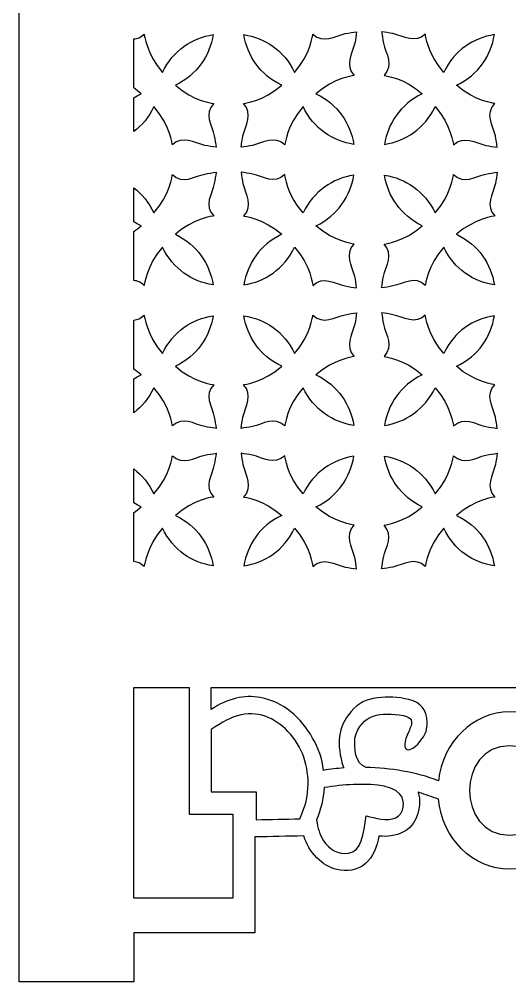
# Model space of a CAD drawing. Header units: centimetres. Extents: x -9.3 to 7.2, y -14.2 to 13.3.
# Drawn here: x -9.29 to -5.54, y -14.17 to -6.81 of the extents above; entities that cross this region are included whole.
import ezdxf

# ---------------------------------------------------------------- set-up
doc = ezdxf.new("R2010")
doc.units = ezdxf.units.CM
doc.header["$MEASUREMENT"] = 0
doc.layers.add('layer 1', color=7, linetype='Continuous')

msp = doc.modelspace()

# ---------------------------------------------------------------- linework, layer by layer
at = {"layer": 'layer 1', "color": 177}
msp.add_open_spline([(-1.79197, 13.32705), (-4.2919, 13.32705), (-6.79183, 13.32705), (-9.29176, 13.32705), (-9.29176, 13.32705), (-9.29176, 4.97173), (-9.29176, -3.38359), (-9.29176, -11.73891), (-9.29176, -11.73891), (-9.29174, -11.73891), (-9.29172, -11.73891), (-9.2917, -11.73891), (-9.2917, -11.73891), (-9.2917, -12.55), (-9.2917, -13.36109), (-9.2917, -14.17218), (-9.2917, -14.17218), (-9.00004, -14.17218), (-8.70838, -14.17218), (-8.41673, -14.17218), (-8.41673, -14.17218), (-8.41673, -14.04718), (-8.41673, -13.92218), (-8.41673, -13.79719), (-8.41673, -13.79719), (-8.10821, -13.79719), (-7.7997, -13.79719), (-7.49119, -13.79719), (-7.49119, -13.79719), (-7.49119, -13.55293), (-7.49119, -13.30868), (-7.49119, -13.06443), (-7.49119, -13.06443), (-7.36638, -13.06193), (-7.24157, -13.05944), (-7.11675, -13.05695), (-7.11675, -13.05695), (-7.09459, -13.12015), (-7.06555, -13.17496), (-7.01733, -13.22334), (-7.01733, -13.22334), (-6.9701, -13.27071), (-6.9213, -13.29998), (-6.86398, -13.31331), (-6.86398, -13.31331), (-6.78812, -13.33095), (-6.70802, -13.32327), (-6.64712, -13.27014), (-6.64712, -13.27014), (-6.58819, -13.21872), (-6.55419, -13.13637), (-6.54197, -13.0578), (-6.54197, -13.0578), (-6.5071, -13.06133), (-6.47744, -13.06051), (-6.44947, -13.05651), (-6.44947, -13.05651), (-6.30989, -13.03653), (-6.24396, -12.94821), (-6.23218, -12.81503), (-6.23218, -12.81503), (-6.22929, -12.7824), (-6.23159, -12.75017), (-6.24195, -12.72181), (-6.24195, -12.72181), (-6.23976, -12.72236), (-6.23757, -12.7229), (-6.23537, -12.72345), (-6.23537, -12.72345), (-6.18612, -12.74048), (-6.13686, -12.75751), (-6.08761, -12.77454), (-6.08761, -12.77454), (-6.05805, -13.07636), (-5.82498, -13.31135), (-5.54184, -13.31135), (-5.54184, -13.31135), (-5.25869, -13.31135), (-5.02562, -13.07636), (-4.99607, -12.77454), (-4.99607, -12.77454), (-4.94681, -12.75751), (-4.89756, -12.74048), (-4.8483, -12.72345), (-4.8483, -12.72345), (-4.84611, -12.7229), (-4.84391, -12.72236), (-4.84172, -12.72181), (-4.84172, -12.72181), (-4.85209, -12.75017), (-4.85439, -12.7824), (-4.8515, -12.81503), (-4.8515, -12.81503), (-4.83971, -12.94821), (-4.77378, -13.03653), (-4.6342, -13.05651), (-4.6342, -13.05651), (-4.60623, -13.06051), (-4.57657, -13.06133), (-4.5417, -13.0578), (-4.5417, -13.0578), (-4.52949, -13.13637), (-4.49549, -13.21872), (-4.43655, -13.27014), (-4.43655, -13.27014), (-4.37565, -13.32327), (-4.29554, -13.33095), (-4.21969, -13.31331), (-4.21969, -13.31331), (-4.16237, -13.29998), (-4.11357, -13.27071), (-4.06635, -13.22334), (-4.06635, -13.22334), (-4.01812, -13.17496), (-3.98908, -13.12015), (-3.96692, -13.05695), (-3.96692, -13.05695), (-3.84211, -13.05944), (-3.71729, -13.06193), (-3.59248, -13.06443), (-3.59248, -13.06443), (-3.59248, -13.30868), (-3.59248, -13.55293), (-3.59248, -13.79719), (-3.59248, -13.79719), (-3.28397, -13.79719), (-2.97546, -13.79719), (-2.66695, -13.79719), (-2.66695, -13.79719), (-2.66695, -13.92218), (-2.66695, -14.04718), (-2.66695, -14.17218), (-2.66695, -14.17218), (-2.37529, -14.17218), (-2.08363, -14.17218), (-1.79197, -14.17218), (-1.79197, -14.17218), (-1.79197, -13.36109), (-1.79197, -12.55), (-1.79197, -11.73891), (-1.79197, -11.73891), (-1.79197, -3.38359), (-1.79197, 4.97173), (-1.79197, 13.32705)], degree=3, knots=[0, 0, 0, 0, 0.027027, 0.027027, 0.027027, 0.027027, 0.0540541, 0.0540541, 0.0540541, 0.0540541, 0.0810811, 0.0810811, 0.0810811, 0.0810811, 0.1081081, 0.1081081, 0.1081081, 0.1081081, 0.1351351, 0.1351351, 0.1351351, 0.1351351, 0.1621622, 0.1621622, 0.1621622, 0.1621622, 0.1891892, 0.1891892, 0.1891892, 0.1891892, 0.2162162, 0.2162162, 0.2162162, 0.2162162, 0.2432432, 0.2432432, 0.2432432, 0.2432432, 0.2702703, 0.2702703, 0.2702703, 0.2702703, 0.2972973, 0.2972973, 0.2972973, 0.2972973, 0.3243243, 0.3243243, 0.3243243, 0.3243243, 0.3513514, 0.3513514, 0.3513514, 0.3513514, 0.3783784, 0.3783784, 0.3783784, 0.3783784, 0.4054054, 0.4054054, 0.4054054, 0.4054054, 0.4324324, 0.4324324, 0.4324324, 0.4324324, 0.4594595, 0.4594595, 0.4594595, 0.4594595, 0.4864865, 0.4864865, 0.4864865, 0.4864865, 0.5135135, 0.5135135, 0.5135135, 0.5135135, 0.5405405, 0.5405405, 0.5405405, 0.5405405, 0.5675676, 0.5675676, 0.5675676, 0.5675676, 0.5945946, 0.5945946, 0.5945946, 0.5945946, 0.6216216, 0.6216216, 0.6216216, 0.6216216, 0.6486486, 0.6486486, 0.6486486, 0.6486486, 0.6756757, 0.6756757, 0.6756757, 0.6756757, 0.7027027, 0.7027027, 0.7027027, 0.7027027, 0.7297297, 0.7297297, 0.7297297, 0.7297297, 0.7567568, 0.7567568, 0.7567568, 0.7567568, 0.7837838, 0.7837838, 0.7837838, 0.7837838, 0.8108108, 0.8108108, 0.8108108, 0.8108108, 0.8378378, 0.8378378, 0.8378378, 0.8378378, 0.8648649, 0.8648649, 0.8648649, 0.8648649, 0.8918919, 0.8918919, 0.8918919, 0.8918919, 0.9189189, 0.9189189, 0.9189189, 0.9189189, 0.9459459, 0.9459459, 0.9459459, 0.9459459, 1, 1, 1, 1], dxfattribs=at)
at = {"layer": 'layer 1', "color": 7}
for points, knots in [([(-6.73443, -7.76707), (-6.76024, -7.60725), (-6.85396, -7.46156), (-7.02335, -7.37971), (-7.02335, -7.37971), (-6.88752, -7.25845), (-6.73045, -7.23935), (-6.73045, -7.23935), (-6.73045, -7.23935), (-6.80743, -7.16239), (-6.74446, -7.07282), (-6.72668, -6.9918), (-6.72668, -6.9918), (-6.72049, -6.9636), (-6.71584, -6.93312), (-6.71237, -6.90529), (-6.71237, -6.90529), (-6.74017, -6.90877), (-6.77065, -6.91343), (-6.79884, -6.91962), (-6.79884, -6.91962), (-6.87989, -6.9374), (-6.96944, -7.00036), (-7.0464, -6.9234), (-7.0464, -6.9234), (-7.0464, -6.9234), (-7.06549, -7.08046), (-7.18675, -7.2163), (-7.18675, -7.2163), (-7.26863, -7.04691), (-7.4143, -6.95318), (-7.57413, -6.92738), (-7.57413, -6.92738), (-7.54832, -7.0872), (-7.45459, -7.23288), (-7.28521, -7.31474), (-7.28521, -7.31474), (-7.42104, -7.43599), (-7.5781, -7.4551), (-7.5781, -7.4551), (-7.5781, -7.4551), (-7.50114, -7.53205), (-7.5641, -7.62162), (-7.58188, -7.70265), (-7.58188, -7.70265), (-7.58805, -7.73085), (-7.59274, -7.76132), (-7.59619, -7.78914), (-7.59619, -7.78914), (-7.56839, -7.78566), (-7.5379, -7.78101), (-7.5097, -7.77482), (-7.5097, -7.77482), (-7.42868, -7.75705), (-7.33911, -7.69408), (-7.26215, -7.77105), (-7.26215, -7.77105), (-7.26215, -7.77105), (-7.24305, -7.61399), (-7.1218, -7.47816), (-7.1218, -7.47816), (-7.03994, -7.64754), (-6.89425, -7.74127), (-6.73443, -7.76707)], [0, 0, 0, 0, 0.0588235, 0.0588235, 0.0588235, 0.0588235, 0.1176471, 0.1176471, 0.1176471, 0.1176471, 0.1764706, 0.1764706, 0.1764706, 0.1764706, 0.2352941, 0.2352941, 0.2352941, 0.2352941, 0.2941176, 0.2941176, 0.2941176, 0.2941176, 0.3529412, 0.3529412, 0.3529412, 0.3529412, 0.4117647, 0.4117647, 0.4117647, 0.4117647, 0.4705882, 0.4705882, 0.4705882, 0.4705882, 0.5294118, 0.5294118, 0.5294118, 0.5294118, 0.5882353, 0.5882353, 0.5882353, 0.5882353, 0.6470588, 0.6470588, 0.6470588, 0.6470588, 0.7058824, 0.7058824, 0.7058824, 0.7058824, 0.7647059, 0.7647059, 0.7647059, 0.7647059, 0.8235294, 0.8235294, 0.8235294, 0.8235294, 0.8823529, 0.8823529, 0.8823529, 0.8823529, 1, 1, 1, 1]), ([(-6.49917, -7.76707), (-6.47338, -7.60725), (-6.37965, -7.46156), (-6.21026, -7.37971), (-6.21026, -7.37971), (-6.3461, -7.25845), (-6.50316, -7.23935), (-6.50316, -7.23935), (-6.50316, -7.23935), (-6.42621, -7.16239), (-6.48916, -7.07282), (-6.50694, -6.9918), (-6.50694, -6.9918), (-6.51313, -6.9636), (-6.51779, -6.93312), (-6.52123, -6.90529), (-6.52123, -6.90529), (-6.49344, -6.90877), (-6.46296, -6.91343), (-6.43476, -6.91962), (-6.43476, -6.91962), (-6.35374, -6.9374), (-6.26417, -7.00036), (-6.18721, -6.9234), (-6.18721, -6.9234), (-6.18721, -6.9234), (-6.16811, -7.08046), (-6.04685, -7.2163), (-6.04685, -7.2163), (-5.96501, -7.04691), (-5.81931, -6.95318), (-5.65949, -6.92738), (-5.65949, -6.92738), (-5.68529, -7.0872), (-5.77902, -7.23288), (-5.94841, -7.31474), (-5.94841, -7.31474), (-5.81257, -7.43599), (-5.65551, -7.4551), (-5.65551, -7.4551), (-5.65551, -7.4551), (-5.73248, -7.53205), (-5.66951, -7.62162), (-5.65174, -7.70265), (-5.65174, -7.70265), (-5.64555, -7.73085), (-5.64087, -7.76132), (-5.63742, -7.78914), (-5.63742, -7.78914), (-5.66524, -7.78566), (-5.69571, -7.78101), (-5.72391, -7.77482), (-5.72391, -7.77482), (-5.80494, -7.75705), (-5.89451, -7.69408), (-5.97146, -7.77105), (-5.97146, -7.77105), (-5.97146, -7.77105), (-5.99056, -7.61399), (-6.11181, -7.47816), (-6.11181, -7.47816), (-6.19368, -7.64754), (-6.33936, -7.74127), (-6.49917, -7.76707)], [0, 0, 0, 0, 0.0588235, 0.0588235, 0.0588235, 0.0588235, 0.1176471, 0.1176471, 0.1176471, 0.1176471, 0.1764706, 0.1764706, 0.1764706, 0.1764706, 0.2352941, 0.2352941, 0.2352941, 0.2352941, 0.2941176, 0.2941176, 0.2941176, 0.2941176, 0.3529412, 0.3529412, 0.3529412, 0.3529412, 0.4117647, 0.4117647, 0.4117647, 0.4117647, 0.4705882, 0.4705882, 0.4705882, 0.4705882, 0.5294118, 0.5294118, 0.5294118, 0.5294118, 0.5882353, 0.5882353, 0.5882353, 0.5882353, 0.6470588, 0.6470588, 0.6470588, 0.6470588, 0.7058824, 0.7058824, 0.7058824, 0.7058824, 0.7647059, 0.7647059, 0.7647059, 0.7647059, 0.8235294, 0.8235294, 0.8235294, 0.8235294, 0.8823529, 0.8823529, 0.8823529, 0.8823529, 1, 1, 1, 1]), ([(-8.41679, -6.96053), (-8.41679, -7.08549), (-8.41679, -7.21042), (-8.41679, -7.33537), (-8.41679, -7.33537), (-8.39781, -7.34837), (-8.37878, -7.36308), (-8.36015, -7.37971), (-8.36015, -7.37971), (-8.38008, -7.38934), (-8.39895, -7.39986), (-8.41679, -7.41118), (-8.41679, -7.41118), (-8.41679, -7.4973), (-8.41679, -7.58343), (-8.41679, -7.66955), (-8.41679, -7.66955), (-8.35419, -7.62235), (-8.3007, -7.55886), (-8.2617, -7.47816), (-8.2617, -7.47816), (-8.14043, -7.61399), (-8.12135, -7.77105), (-8.12135, -7.77105), (-8.12135, -7.77105), (-8.04439, -7.69408), (-7.95482, -7.75705), (-7.8738, -7.77482), (-7.8738, -7.77482), (-7.8456, -7.78101), (-7.8151, -7.78566), (-7.7873, -7.78914), (-7.7873, -7.78914), (-7.79075, -7.76132), (-7.79544, -7.73085), (-7.80162, -7.70265), (-7.80162, -7.70265), (-7.8194, -7.62162), (-7.88235, -7.53205), (-7.8054, -7.4551), (-7.8054, -7.4551), (-7.8054, -7.4551), (-7.96246, -7.43599), (-8.0983, -7.31474), (-8.0983, -7.31474), (-7.92891, -7.23288), (-7.83518, -7.0872), (-7.80937, -6.92738), (-7.80937, -6.92738), (-7.9692, -6.95318), (-8.11487, -7.04691), (-8.19674, -7.2163), (-8.19674, -7.2163), (-8.318, -7.08046), (-8.3371, -6.9234), (-8.3371, -6.9234), (-8.3371, -6.9234), (-8.36252, -6.94884), (-8.38936, -6.95898), (-8.41679, -6.96053)], [0, 0, 0, 0, 0.0625, 0.0625, 0.0625, 0.0625, 0.125, 0.125, 0.125, 0.125, 0.1875, 0.1875, 0.1875, 0.1875, 0.25, 0.25, 0.25, 0.25, 0.3125, 0.3125, 0.3125, 0.3125, 0.375, 0.375, 0.375, 0.375, 0.4375, 0.4375, 0.4375, 0.4375, 0.5, 0.5, 0.5, 0.5, 0.5625, 0.5625, 0.5625, 0.5625, 0.625, 0.625, 0.625, 0.625, 0.6875, 0.6875, 0.6875, 0.6875, 0.75, 0.75, 0.75, 0.75, 0.8125, 0.8125, 0.8125, 0.8125, 0.875, 0.875, 0.875, 0.875, 1, 1, 1, 1]), ([(-8.41679, -8.09986), (-8.41679, -8.18599), (-8.41679, -8.2721), (-8.41679, -8.35823), (-8.41679, -8.35823), (-8.39895, -8.36954), (-8.38008, -8.38007), (-8.36015, -8.3897), (-8.36015, -8.3897), (-8.37878, -8.40633), (-8.39781, -8.42103), (-8.41679, -8.43403), (-8.41679, -8.43403), (-8.41679, -8.55898), (-8.41679, -8.68393), (-8.41679, -8.80888), (-8.41679, -8.80888), (-8.38936, -8.81042), (-8.36252, -8.82056), (-8.3371, -8.84601), (-8.3371, -8.84601), (-8.3371, -8.84601), (-8.318, -8.68894), (-8.19674, -8.55311), (-8.19674, -8.55311), (-8.11487, -8.7225), (-7.9692, -8.81623), (-7.80937, -8.84203), (-7.80937, -8.84203), (-7.83518, -8.6822), (-7.92891, -8.53652), (-8.0983, -8.45466), (-8.0983, -8.45466), (-7.96246, -8.3334), (-7.8054, -8.31431), (-7.8054, -8.31431), (-7.8054, -8.31431), (-7.88235, -8.23734), (-7.8194, -8.14779), (-7.80162, -8.06676), (-7.80162, -8.06676), (-7.79544, -8.03857), (-7.79075, -8.00807), (-7.7873, -7.98028), (-7.7873, -7.98028), (-7.8151, -7.98372), (-7.8456, -7.98838), (-7.8738, -7.99457), (-7.8738, -7.99457), (-7.95482, -8.01236), (-8.04439, -8.07532), (-8.12135, -7.99835), (-8.12135, -7.99835), (-8.12135, -7.99835), (-8.14043, -8.15542), (-8.2617, -8.29125), (-8.2617, -8.29125), (-8.3007, -8.21055), (-8.35419, -8.14704), (-8.41679, -8.09986)], [0, 0, 0, 0, 0.0625, 0.0625, 0.0625, 0.0625, 0.125, 0.125, 0.125, 0.125, 0.1875, 0.1875, 0.1875, 0.1875, 0.25, 0.25, 0.25, 0.25, 0.3125, 0.3125, 0.3125, 0.3125, 0.375, 0.375, 0.375, 0.375, 0.4375, 0.4375, 0.4375, 0.4375, 0.5, 0.5, 0.5, 0.5, 0.5625, 0.5625, 0.5625, 0.5625, 0.625, 0.625, 0.625, 0.625, 0.6875, 0.6875, 0.6875, 0.6875, 0.75, 0.75, 0.75, 0.75, 0.8125, 0.8125, 0.8125, 0.8125, 0.875, 0.875, 0.875, 0.875, 1, 1, 1, 1]), ([(-6.73443, -8.00233), (-6.76024, -8.16216), (-6.85396, -8.30783), (-7.02335, -8.3897), (-7.02335, -8.3897), (-6.88752, -8.51095), (-6.73045, -8.53005), (-6.73045, -8.53005), (-6.73045, -8.53005), (-6.80743, -8.60701), (-6.74446, -8.69657), (-6.72668, -8.77761), (-6.72668, -8.77761), (-6.72049, -8.8058), (-6.71584, -8.83628), (-6.71237, -8.8641), (-6.71237, -8.8641), (-6.74017, -8.86064), (-6.77065, -8.85597), (-6.79884, -8.84978), (-6.79884, -8.84978), (-6.87989, -8.832), (-6.96944, -8.76903), (-7.0464, -8.84601), (-7.0464, -8.84601), (-7.0464, -8.84601), (-7.06549, -8.68894), (-7.18675, -8.55311), (-7.18675, -8.55311), (-7.26863, -8.7225), (-7.4143, -8.81623), (-7.57413, -8.84203), (-7.57413, -8.84203), (-7.54832, -8.6822), (-7.45459, -8.53652), (-7.28521, -8.45466), (-7.28521, -8.45466), (-7.42104, -8.3334), (-7.5781, -8.31431), (-7.5781, -8.31431), (-7.5781, -8.31431), (-7.50114, -8.23734), (-7.5641, -8.14779), (-7.58188, -8.06676), (-7.58188, -8.06676), (-7.58805, -8.03857), (-7.59274, -8.00807), (-7.59619, -7.98028), (-7.59619, -7.98028), (-7.56839, -7.98372), (-7.5379, -7.98838), (-7.5097, -7.99457), (-7.5097, -7.99457), (-7.42868, -8.01236), (-7.33911, -8.07532), (-7.26215, -7.99835), (-7.26215, -7.99835), (-7.26215, -7.99835), (-7.24305, -8.15542), (-7.1218, -8.29125), (-7.1218, -8.29125), (-7.03994, -8.12187), (-6.89425, -8.02813), (-6.73443, -8.00233)], [0, 0, 0, 0, 0.0588235, 0.0588235, 0.0588235, 0.0588235, 0.1176471, 0.1176471, 0.1176471, 0.1176471, 0.1764706, 0.1764706, 0.1764706, 0.1764706, 0.2352941, 0.2352941, 0.2352941, 0.2352941, 0.2941176, 0.2941176, 0.2941176, 0.2941176, 0.3529412, 0.3529412, 0.3529412, 0.3529412, 0.4117647, 0.4117647, 0.4117647, 0.4117647, 0.4705882, 0.4705882, 0.4705882, 0.4705882, 0.5294118, 0.5294118, 0.5294118, 0.5294118, 0.5882353, 0.5882353, 0.5882353, 0.5882353, 0.6470588, 0.6470588, 0.6470588, 0.6470588, 0.7058824, 0.7058824, 0.7058824, 0.7058824, 0.7647059, 0.7647059, 0.7647059, 0.7647059, 0.8235294, 0.8235294, 0.8235294, 0.8235294, 0.8823529, 0.8823529, 0.8823529, 0.8823529, 1, 1, 1, 1]), ([(-6.49917, -8.00233), (-6.47338, -8.16216), (-6.37965, -8.30783), (-6.21026, -8.3897), (-6.21026, -8.3897), (-6.3461, -8.51095), (-6.50316, -8.53005), (-6.50316, -8.53005), (-6.50316, -8.53005), (-6.42621, -8.60701), (-6.48916, -8.69657), (-6.50694, -8.77761), (-6.50694, -8.77761), (-6.51313, -8.8058), (-6.51779, -8.83628), (-6.52123, -8.8641), (-6.52123, -8.8641), (-6.49344, -8.86064), (-6.46296, -8.85597), (-6.43476, -8.84978), (-6.43476, -8.84978), (-6.35374, -8.832), (-6.26417, -8.76903), (-6.18721, -8.84601), (-6.18721, -8.84601), (-6.18721, -8.84601), (-6.16811, -8.68894), (-6.04685, -8.55311), (-6.04685, -8.55311), (-5.96501, -8.7225), (-5.81931, -8.81623), (-5.65949, -8.84203), (-5.65949, -8.84203), (-5.68529, -8.6822), (-5.77902, -8.53652), (-5.94841, -8.45466), (-5.94841, -8.45466), (-5.81257, -8.3334), (-5.65551, -8.31431), (-5.65551, -8.31431), (-5.65551, -8.31431), (-5.73248, -8.23734), (-5.66951, -8.14779), (-5.65174, -8.06676), (-5.65174, -8.06676), (-5.64555, -8.03857), (-5.64087, -8.00807), (-5.63742, -7.98028), (-5.63742, -7.98028), (-5.66524, -7.98372), (-5.69571, -7.98838), (-5.72391, -7.99457), (-5.72391, -7.99457), (-5.80494, -8.01236), (-5.89451, -8.07532), (-5.97146, -7.99835), (-5.97146, -7.99835), (-5.97146, -7.99835), (-5.99056, -8.15542), (-6.11181, -8.29125), (-6.11181, -8.29125), (-6.19368, -8.12187), (-6.33936, -8.02813), (-6.49917, -8.00233)], [0, 0, 0, 0, 0.0588235, 0.0588235, 0.0588235, 0.0588235, 0.1176471, 0.1176471, 0.1176471, 0.1176471, 0.1764706, 0.1764706, 0.1764706, 0.1764706, 0.2352941, 0.2352941, 0.2352941, 0.2352941, 0.2941176, 0.2941176, 0.2941176, 0.2941176, 0.3529412, 0.3529412, 0.3529412, 0.3529412, 0.4117647, 0.4117647, 0.4117647, 0.4117647, 0.4705882, 0.4705882, 0.4705882, 0.4705882, 0.5294118, 0.5294118, 0.5294118, 0.5294118, 0.5882353, 0.5882353, 0.5882353, 0.5882353, 0.6470588, 0.6470588, 0.6470588, 0.6470588, 0.7058824, 0.7058824, 0.7058824, 0.7058824, 0.7647059, 0.7647059, 0.7647059, 0.7647059, 0.8235294, 0.8235294, 0.8235294, 0.8235294, 0.8823529, 0.8823529, 0.8823529, 0.8823529, 1, 1, 1, 1]), ([(-6.73443, -9.91697), (-6.76024, -9.75715), (-6.85396, -9.61146), (-7.02335, -9.5296), (-7.02335, -9.5296), (-6.88752, -9.40835), (-6.73045, -9.38925), (-6.73045, -9.38925), (-6.73045, -9.38925), (-6.80743, -9.31229), (-6.74446, -9.22272), (-6.72668, -9.1417), (-6.72668, -9.1417), (-6.72049, -9.1135), (-6.71584, -9.08302), (-6.71237, -9.05519), (-6.71237, -9.05519), (-6.74017, -9.05865), (-6.77065, -9.06333), (-6.79884, -9.06952), (-6.79884, -9.06952), (-6.87989, -9.0873), (-6.96944, -9.15026), (-7.0464, -9.0733), (-7.0464, -9.0733), (-7.0464, -9.0733), (-7.06549, -9.23036), (-7.18675, -9.36619), (-7.18675, -9.36619), (-7.26863, -9.19681), (-7.4143, -9.10307), (-7.57413, -9.07728), (-7.57413, -9.07728), (-7.54832, -9.2371), (-7.45459, -9.38278), (-7.28521, -9.46464), (-7.28521, -9.46464), (-7.42104, -9.58589), (-7.5781, -9.605), (-7.5781, -9.605), (-7.5781, -9.605), (-7.50114, -9.68195), (-7.5641, -9.77152), (-7.58188, -9.85254), (-7.58188, -9.85254), (-7.58805, -9.88075), (-7.59274, -9.91122), (-7.59619, -9.93904), (-7.59619, -9.93904), (-7.56839, -9.93557), (-7.5379, -9.93091), (-7.5097, -9.92472), (-7.5097, -9.92472), (-7.42868, -9.90695), (-7.33911, -9.84399), (-7.26215, -9.92095), (-7.26215, -9.92095), (-7.26215, -9.92095), (-7.24305, -9.76388), (-7.1218, -9.62806), (-7.1218, -9.62806), (-7.03994, -9.79744), (-6.89425, -9.89117), (-6.73443, -9.91697)], [0, 0, 0, 0, 0.0588235, 0.0588235, 0.0588235, 0.0588235, 0.1176471, 0.1176471, 0.1176471, 0.1176471, 0.1764706, 0.1764706, 0.1764706, 0.1764706, 0.2352941, 0.2352941, 0.2352941, 0.2352941, 0.2941176, 0.2941176, 0.2941176, 0.2941176, 0.3529412, 0.3529412, 0.3529412, 0.3529412, 0.4117647, 0.4117647, 0.4117647, 0.4117647, 0.4705882, 0.4705882, 0.4705882, 0.4705882, 0.5294118, 0.5294118, 0.5294118, 0.5294118, 0.5882353, 0.5882353, 0.5882353, 0.5882353, 0.6470588, 0.6470588, 0.6470588, 0.6470588, 0.7058824, 0.7058824, 0.7058824, 0.7058824, 0.7647059, 0.7647059, 0.7647059, 0.7647059, 0.8235294, 0.8235294, 0.8235294, 0.8235294, 0.8823529, 0.8823529, 0.8823529, 0.8823529, 1, 1, 1, 1]), ([(-6.49917, -9.91697), (-6.47338, -9.75715), (-6.37965, -9.61146), (-6.21026, -9.5296), (-6.21026, -9.5296), (-6.3461, -9.40835), (-6.50316, -9.38925), (-6.50316, -9.38925), (-6.50316, -9.38925), (-6.42621, -9.31229), (-6.48916, -9.22272), (-6.50694, -9.1417), (-6.50694, -9.1417), (-6.51313, -9.1135), (-6.51779, -9.08302), (-6.52123, -9.05519), (-6.52123, -9.05519), (-6.49344, -9.05865), (-6.46296, -9.06333), (-6.43476, -9.06952), (-6.43476, -9.06952), (-6.35374, -9.0873), (-6.26417, -9.15026), (-6.18721, -9.0733), (-6.18721, -9.0733), (-6.18721, -9.0733), (-6.16811, -9.23036), (-6.04685, -9.36619), (-6.04685, -9.36619), (-5.96501, -9.19681), (-5.81931, -9.10307), (-5.65949, -9.07728), (-5.65949, -9.07728), (-5.68529, -9.2371), (-5.77902, -9.38278), (-5.94841, -9.46464), (-5.94841, -9.46464), (-5.81257, -9.58589), (-5.65551, -9.605), (-5.65551, -9.605), (-5.65551, -9.605), (-5.73248, -9.68195), (-5.66951, -9.77152), (-5.65174, -9.85254), (-5.65174, -9.85254), (-5.64555, -9.88075), (-5.64087, -9.91122), (-5.63742, -9.93904), (-5.63742, -9.93904), (-5.66524, -9.93557), (-5.69571, -9.93091), (-5.72391, -9.92472), (-5.72391, -9.92472), (-5.80494, -9.90695), (-5.89451, -9.84399), (-5.97146, -9.92095), (-5.97146, -9.92095), (-5.97146, -9.92095), (-5.99056, -9.76388), (-6.11181, -9.62806), (-6.11181, -9.62806), (-6.19368, -9.79744), (-6.33936, -9.89117), (-6.49917, -9.91697)], [0, 0, 0, 0, 0.0588235, 0.0588235, 0.0588235, 0.0588235, 0.1176471, 0.1176471, 0.1176471, 0.1176471, 0.1764706, 0.1764706, 0.1764706, 0.1764706, 0.2352941, 0.2352941, 0.2352941, 0.2352941, 0.2941176, 0.2941176, 0.2941176, 0.2941176, 0.3529412, 0.3529412, 0.3529412, 0.3529412, 0.4117647, 0.4117647, 0.4117647, 0.4117647, 0.4705882, 0.4705882, 0.4705882, 0.4705882, 0.5294118, 0.5294118, 0.5294118, 0.5294118, 0.5882353, 0.5882353, 0.5882353, 0.5882353, 0.6470588, 0.6470588, 0.6470588, 0.6470588, 0.7058824, 0.7058824, 0.7058824, 0.7058824, 0.7647059, 0.7647059, 0.7647059, 0.7647059, 0.8235294, 0.8235294, 0.8235294, 0.8235294, 0.8823529, 0.8823529, 0.8823529, 0.8823529, 1, 1, 1, 1]), ([(-8.41679, -9.11043), (-8.41679, -9.23539), (-8.41679, -9.36032), (-8.41679, -9.48527), (-8.41679, -9.48527), (-8.39781, -9.49827), (-8.37878, -9.51296), (-8.36015, -9.5296), (-8.36015, -9.5296), (-8.38008, -9.53923), (-8.39895, -9.54976), (-8.41679, -9.56107), (-8.41679, -9.56107), (-8.41679, -9.6472), (-8.41679, -9.73333), (-8.41679, -9.81945), (-8.41679, -9.81945), (-8.35419, -9.77226), (-8.3007, -9.70874), (-8.2617, -9.62806), (-8.2617, -9.62806), (-8.14043, -9.76388), (-8.12135, -9.92095), (-8.12135, -9.92095), (-8.12135, -9.92095), (-8.04439, -9.84399), (-7.95482, -9.90695), (-7.8738, -9.92472), (-7.8738, -9.92472), (-7.8456, -9.93091), (-7.8151, -9.93557), (-7.7873, -9.93904), (-7.7873, -9.93904), (-7.79075, -9.91122), (-7.79544, -9.88075), (-7.80162, -9.85254), (-7.80162, -9.85254), (-7.8194, -9.77152), (-7.88235, -9.68195), (-7.8054, -9.605), (-7.8054, -9.605), (-7.8054, -9.605), (-7.96246, -9.58589), (-8.0983, -9.46464), (-8.0983, -9.46464), (-7.92891, -9.38278), (-7.83518, -9.2371), (-7.80937, -9.07728), (-7.80937, -9.07728), (-7.9692, -9.10307), (-8.11487, -9.19681), (-8.19674, -9.36619), (-8.19674, -9.36619), (-8.318, -9.23036), (-8.3371, -9.0733), (-8.3371, -9.0733), (-8.3371, -9.0733), (-8.36252, -9.09874), (-8.38936, -9.10888), (-8.41679, -9.11043)], [0, 0, 0, 0, 0.0625, 0.0625, 0.0625, 0.0625, 0.125, 0.125, 0.125, 0.125, 0.1875, 0.1875, 0.1875, 0.1875, 0.25, 0.25, 0.25, 0.25, 0.3125, 0.3125, 0.3125, 0.3125, 0.375, 0.375, 0.375, 0.375, 0.4375, 0.4375, 0.4375, 0.4375, 0.5, 0.5, 0.5, 0.5, 0.5625, 0.5625, 0.5625, 0.5625, 0.625, 0.625, 0.625, 0.625, 0.6875, 0.6875, 0.6875, 0.6875, 0.75, 0.75, 0.75, 0.75, 0.8125, 0.8125, 0.8125, 0.8125, 0.875, 0.875, 0.875, 0.875, 1, 1, 1, 1]), ([(-8.41679, -10.24974), (-8.41679, -10.33589), (-8.41679, -10.422), (-8.41679, -10.50812), (-8.41679, -10.50812), (-8.39895, -10.51944), (-8.38008, -10.52996), (-8.36015, -10.5396), (-8.36015, -10.5396), (-8.37878, -10.55622), (-8.39781, -10.57093), (-8.41679, -10.58392), (-8.41679, -10.58392), (-8.41679, -10.70888), (-8.41679, -10.83383), (-8.41679, -10.95877), (-8.41679, -10.95877), (-8.38936, -10.96032), (-8.36252, -10.97046), (-8.3371, -10.99591), (-8.3371, -10.99591), (-8.3371, -10.99591), (-8.318, -10.83883), (-8.19674, -10.70301), (-8.19674, -10.70301), (-8.11487, -10.87239), (-7.9692, -10.96612), (-7.80937, -10.99193), (-7.80937, -10.99193), (-7.83518, -10.8321), (-7.92891, -10.68642), (-8.0983, -10.60456), (-8.0983, -10.60456), (-7.96246, -10.4833), (-7.8054, -10.46421), (-7.8054, -10.46421), (-7.8054, -10.46421), (-7.88235, -10.38724), (-7.8194, -10.29768), (-7.80162, -10.21665), (-7.80162, -10.21665), (-7.79544, -10.18847), (-7.79075, -10.15797), (-7.7873, -10.13017), (-7.7873, -10.13017), (-7.8151, -10.13363), (-7.8456, -10.13828), (-7.8738, -10.14447), (-7.8738, -10.14447), (-7.95482, -10.16226), (-8.04439, -10.22522), (-8.12135, -10.14825), (-8.12135, -10.14825), (-8.12135, -10.14825), (-8.14043, -10.30532), (-8.2617, -10.44114), (-8.2617, -10.44114), (-8.3007, -10.36045), (-8.35419, -10.29694), (-8.41679, -10.24974)], [0, 0, 0, 0, 0.0625, 0.0625, 0.0625, 0.0625, 0.125, 0.125, 0.125, 0.125, 0.1875, 0.1875, 0.1875, 0.1875, 0.25, 0.25, 0.25, 0.25, 0.3125, 0.3125, 0.3125, 0.3125, 0.375, 0.375, 0.375, 0.375, 0.4375, 0.4375, 0.4375, 0.4375, 0.5, 0.5, 0.5, 0.5, 0.5625, 0.5625, 0.5625, 0.5625, 0.625, 0.625, 0.625, 0.625, 0.6875, 0.6875, 0.6875, 0.6875, 0.75, 0.75, 0.75, 0.75, 0.8125, 0.8125, 0.8125, 0.8125, 0.875, 0.875, 0.875, 0.875, 1, 1, 1, 1]), ([(-6.73443, -10.15223), (-6.76024, -10.31206), (-6.85396, -10.45773), (-7.02335, -10.5396), (-7.02335, -10.5396), (-6.88752, -10.66085), (-6.73045, -10.67995), (-6.73045, -10.67995), (-6.73045, -10.67995), (-6.80743, -10.75691), (-6.74446, -10.84647), (-6.72668, -10.9275), (-6.72668, -10.9275), (-6.72049, -10.9557), (-6.71584, -10.98618), (-6.71237, -11.014), (-6.71237, -11.014), (-6.74017, -11.01053), (-6.77065, -11.00587), (-6.79884, -10.99968), (-6.79884, -10.99968), (-6.87989, -10.9819), (-6.96944, -10.91893), (-7.0464, -10.99591), (-7.0464, -10.99591), (-7.0464, -10.99591), (-7.06549, -10.83883), (-7.18675, -10.70301), (-7.18675, -10.70301), (-7.26863, -10.87239), (-7.4143, -10.96612), (-7.57413, -10.99193), (-7.57413, -10.99193), (-7.54832, -10.8321), (-7.45459, -10.68642), (-7.28521, -10.60456), (-7.28521, -10.60456), (-7.42104, -10.4833), (-7.5781, -10.46421), (-7.5781, -10.46421), (-7.5781, -10.46421), (-7.50114, -10.38724), (-7.5641, -10.29768), (-7.58188, -10.21665), (-7.58188, -10.21665), (-7.58805, -10.18847), (-7.59274, -10.15797), (-7.59619, -10.13017), (-7.59619, -10.13017), (-7.56839, -10.13363), (-7.5379, -10.13828), (-7.5097, -10.14447), (-7.5097, -10.14447), (-7.42868, -10.16226), (-7.33911, -10.22522), (-7.26215, -10.14825), (-7.26215, -10.14825), (-7.26215, -10.14825), (-7.24305, -10.30532), (-7.1218, -10.44114), (-7.1218, -10.44114), (-7.03994, -10.27176), (-6.89425, -10.17804), (-6.73443, -10.15223)], [0, 0, 0, 0, 0.0588235, 0.0588235, 0.0588235, 0.0588235, 0.1176471, 0.1176471, 0.1176471, 0.1176471, 0.1764706, 0.1764706, 0.1764706, 0.1764706, 0.2352941, 0.2352941, 0.2352941, 0.2352941, 0.2941176, 0.2941176, 0.2941176, 0.2941176, 0.3529412, 0.3529412, 0.3529412, 0.3529412, 0.4117647, 0.4117647, 0.4117647, 0.4117647, 0.4705882, 0.4705882, 0.4705882, 0.4705882, 0.5294118, 0.5294118, 0.5294118, 0.5294118, 0.5882353, 0.5882353, 0.5882353, 0.5882353, 0.6470588, 0.6470588, 0.6470588, 0.6470588, 0.7058824, 0.7058824, 0.7058824, 0.7058824, 0.7647059, 0.7647059, 0.7647059, 0.7647059, 0.8235294, 0.8235294, 0.8235294, 0.8235294, 0.8823529, 0.8823529, 0.8823529, 0.8823529, 1, 1, 1, 1]), ([(-6.49917, -10.15223), (-6.47338, -10.31206), (-6.37965, -10.45773), (-6.21026, -10.5396), (-6.21026, -10.5396), (-6.3461, -10.66085), (-6.50316, -10.67995), (-6.50316, -10.67995), (-6.50316, -10.67995), (-6.42621, -10.75691), (-6.48916, -10.84647), (-6.50694, -10.9275), (-6.50694, -10.9275), (-6.51313, -10.9557), (-6.51779, -10.98618), (-6.52123, -11.014), (-6.52123, -11.014), (-6.49344, -11.01053), (-6.46296, -11.00587), (-6.43476, -10.99968), (-6.43476, -10.99968), (-6.35374, -10.9819), (-6.26417, -10.91893), (-6.18721, -10.99591), (-6.18721, -10.99591), (-6.18721, -10.99591), (-6.16811, -10.83883), (-6.04685, -10.70301), (-6.04685, -10.70301), (-5.96501, -10.87239), (-5.81931, -10.96612), (-5.65949, -10.99193), (-5.65949, -10.99193), (-5.68529, -10.8321), (-5.77902, -10.68642), (-5.94841, -10.60456), (-5.94841, -10.60456), (-5.81257, -10.4833), (-5.65551, -10.46421), (-5.65551, -10.46421), (-5.65551, -10.46421), (-5.73248, -10.38724), (-5.66951, -10.29768), (-5.65174, -10.21665), (-5.65174, -10.21665), (-5.64555, -10.18847), (-5.64087, -10.15797), (-5.63742, -10.13017), (-5.63742, -10.13017), (-5.66524, -10.13363), (-5.69571, -10.13828), (-5.72391, -10.14447), (-5.72391, -10.14447), (-5.80494, -10.16226), (-5.89451, -10.22522), (-5.97146, -10.14825), (-5.97146, -10.14825), (-5.97146, -10.14825), (-5.99056, -10.30532), (-6.11181, -10.44114), (-6.11181, -10.44114), (-6.19368, -10.27176), (-6.33936, -10.17804), (-6.49917, -10.15223)], [0, 0, 0, 0, 0.0588235, 0.0588235, 0.0588235, 0.0588235, 0.1176471, 0.1176471, 0.1176471, 0.1176471, 0.1764706, 0.1764706, 0.1764706, 0.1764706, 0.2352941, 0.2352941, 0.2352941, 0.2352941, 0.2941176, 0.2941176, 0.2941176, 0.2941176, 0.3529412, 0.3529412, 0.3529412, 0.3529412, 0.4117647, 0.4117647, 0.4117647, 0.4117647, 0.4705882, 0.4705882, 0.4705882, 0.4705882, 0.5294118, 0.5294118, 0.5294118, 0.5294118, 0.5882353, 0.5882353, 0.5882353, 0.5882353, 0.6470588, 0.6470588, 0.6470588, 0.6470588, 0.7058824, 0.7058824, 0.7058824, 0.7058824, 0.7647059, 0.7647059, 0.7647059, 0.7647059, 0.8235294, 0.8235294, 0.8235294, 0.8235294, 0.8823529, 0.8823529, 0.8823529, 0.8823529, 1, 1, 1, 1]), ([(-7.99323, -11.92224), (-8.1344, -11.92224), (-8.27557, -11.92224), (-8.41672, -11.92224), (-8.41672, -11.92224), (-8.41672, -12.45876), (-8.41672, -12.99529), (-8.41672, -13.53183), (-8.41672, -13.53183), (-8.16443, -13.53183), (-7.91213, -13.53183), (-7.65984, -13.53183), (-7.65984, -13.53183), (-7.65984, -13.31801), (-7.65984, -13.10418), (-7.65984, -12.89036), (-7.65984, -12.89036), (-7.77859, -12.89036), (-7.87425, -12.89036), (-7.99323, -12.89036), (-7.99323, -12.89036), (-7.99323, -12.56766), (-7.99323, -12.24494), (-7.99323, -11.92224)], [0, 0, 0, 0, 0.1428571, 0.1428571, 0.1428571, 0.1428571, 0.2857143, 0.2857143, 0.2857143, 0.2857143, 0.4285714, 0.4285714, 0.4285714, 0.4285714, 0.5714286, 0.5714286, 0.5714286, 0.5714286, 0.7142857, 0.7142857, 0.7142857, 0.7142857, 1, 1, 1, 1]), ([(-5.54183, -11.92224), (-6.30276, -11.92224), (-7.06368, -11.92224), (-7.82459, -11.92224), (-7.82459, -11.92224), (-7.82459, -11.97782), (-7.82459, -12.03341), (-7.82459, -12.08898), (-7.82459, -12.08898), (-7.69447, -12.00413), (-7.57188, -11.97588), (-7.44988, -11.99866), (-7.44988, -11.99866), (-7.26768, -12.03267), (-7.13895, -12.15195), (-7.04871, -12.30794), (-7.04871, -12.30794), (-7.00508, -12.38336), (-6.97496, -12.46603), (-6.96654, -12.55536), (-6.96654, -12.55536), (-6.91433, -12.54664), (-6.86144, -12.54047), (-6.8086, -12.53699), (-6.8086, -12.53699), (-6.81098, -12.5331), (-6.81334, -12.52921), (-6.81572, -12.52532), (-6.81572, -12.52532), (-6.86675, -12.35994), (-6.85649, -12.22207), (-6.75534, -12.10574), (-6.75534, -12.10574), (-6.6943, -12.03556), (-6.64439, -12.01437), (-6.55347, -12.00114), (-6.55347, -12.00114), (-6.47479, -11.98971), (-6.39657, -11.99306), (-6.31223, -12.01384), (-6.31223, -12.01384), (-6.22374, -12.03565), (-6.17286, -12.09256), (-6.1736, -12.18822), (-6.1736, -12.18822), (-6.17399, -12.2392), (-6.18164, -12.27161), (-6.21081, -12.31253), (-6.21081, -12.31253), (-6.30523, -12.4451), (-6.39162, -12.42265), (-6.31437, -12.25692), (-6.31437, -12.25692), (-6.30174, -12.22981), (-6.28416, -12.20098), (-6.29622, -12.16957), (-6.29622, -12.16957), (-6.30256, -12.15305), (-6.32, -12.14624), (-6.35501, -12.1343), (-6.35501, -12.1343), (-6.5248, -12.10892), (-6.67737, -12.11974), (-6.72491, -12.30909), (-6.72491, -12.30909), (-6.73435, -12.3827), (-6.72402, -12.50457), (-6.64062, -12.53299), (-6.64062, -12.53299), (-6.45396, -12.53747), (-6.26052, -12.56701), (-6.08658, -12.63523), (-6.08658, -12.63523), (-6.05315, -12.33788), (-5.82205, -12.10749), (-5.54183, -12.10749), (-5.54183, -12.10749), (-5.26162, -12.10749), (-5.03053, -12.33788), (-4.99707, -12.63523), (-4.99707, -12.63523), (-4.82316, -12.56701), (-4.62972, -12.53747), (-4.44305, -12.53299), (-4.44305, -12.53299), (-4.35965, -12.50457), (-4.34933, -12.3827), (-4.35877, -12.30909), (-4.35877, -12.30909), (-4.40629, -12.11974), (-4.55888, -12.10892), (-4.72865, -12.1343), (-4.72865, -12.1343), (-4.76366, -12.14624), (-4.78112, -12.15305), (-4.78746, -12.16957), (-4.78746, -12.16957), (-4.79952, -12.20098), (-4.78194, -12.22981), (-4.76931, -12.25692), (-4.76931, -12.25692), (-4.69206, -12.42265), (-4.77845, -12.4451), (-4.87287, -12.31253), (-4.87287, -12.31253), (-4.90202, -12.27161), (-4.90968, -12.2392), (-4.91007, -12.18822), (-4.91007, -12.18822), (-4.91082, -12.09256), (-4.85994, -12.03565), (-4.77144, -12.01384), (-4.77144, -12.01384), (-4.6871, -11.99306), (-4.60889, -11.98971), (-4.5302, -12.00114), (-4.5302, -12.00114), (-4.43927, -12.01437), (-4.38938, -12.03556), (-4.32834, -12.10574), (-4.32834, -12.10574), (-4.22719, -12.22207), (-4.21691, -12.35994), (-4.26795, -12.52532), (-4.26795, -12.52532), (-4.27032, -12.52921), (-4.2727, -12.5331), (-4.27506, -12.53699), (-4.27506, -12.53699), (-4.22224, -12.54047), (-4.16935, -12.54664), (-4.11713, -12.55536), (-4.11713, -12.55536), (-4.10871, -12.46603), (-4.07859, -12.38336), (-4.03496, -12.30794), (-4.03496, -12.30794), (-3.94473, -12.15195), (-3.816, -12.03267), (-3.6338, -11.99866), (-3.6338, -11.99866), (-3.51179, -11.97588), (-3.3892, -12.00413), (-3.25908, -12.08898), (-3.25908, -12.08898), (-3.25908, -12.03341), (-3.25908, -11.97782), (-3.25908, -11.92224), (-3.25908, -11.92224), (-4.02, -11.92224), (-4.78091, -11.92224), (-5.54183, -11.92224)], [0, 0, 0, 0, 0.025641, 0.025641, 0.025641, 0.025641, 0.0512821, 0.0512821, 0.0512821, 0.0512821, 0.0769231, 0.0769231, 0.0769231, 0.0769231, 0.1025641, 0.1025641, 0.1025641, 0.1025641, 0.1282051, 0.1282051, 0.1282051, 0.1282051, 0.1538462, 0.1538462, 0.1538462, 0.1538462, 0.1794872, 0.1794872, 0.1794872, 0.1794872, 0.2051282, 0.2051282, 0.2051282, 0.2051282, 0.2307692, 0.2307692, 0.2307692, 0.2307692, 0.2564103, 0.2564103, 0.2564103, 0.2564103, 0.2820513, 0.2820513, 0.2820513, 0.2820513, 0.3076923, 0.3076923, 0.3076923, 0.3076923, 0.3333333, 0.3333333, 0.3333333, 0.3333333, 0.3589744, 0.3589744, 0.3589744, 0.3589744, 0.3846154, 0.3846154, 0.3846154, 0.3846154, 0.4102564, 0.4102564, 0.4102564, 0.4102564, 0.4358974, 0.4358974, 0.4358974, 0.4358974, 0.4615385, 0.4615385, 0.4615385, 0.4615385, 0.4871795, 0.4871795, 0.4871795, 0.4871795, 0.5128205, 0.5128205, 0.5128205, 0.5128205, 0.5384615, 0.5384615, 0.5384615, 0.5384615, 0.5641026, 0.5641026, 0.5641026, 0.5641026, 0.5897436, 0.5897436, 0.5897436, 0.5897436, 0.6153846, 0.6153846, 0.6153846, 0.6153846, 0.6410256, 0.6410256, 0.6410256, 0.6410256, 0.6666667, 0.6666667, 0.6666667, 0.6666667, 0.6923077, 0.6923077, 0.6923077, 0.6923077, 0.7179487, 0.7179487, 0.7179487, 0.7179487, 0.7435897, 0.7435897, 0.7435897, 0.7435897, 0.7692308, 0.7692308, 0.7692308, 0.7692308, 0.7948718, 0.7948718, 0.7948718, 0.7948718, 0.8205128, 0.8205128, 0.8205128, 0.8205128, 0.8461538, 0.8461538, 0.8461538, 0.8461538, 0.8717949, 0.8717949, 0.8717949, 0.8717949, 0.8974359, 0.8974359, 0.8974359, 0.8974359, 0.9230769, 0.9230769, 0.9230769, 0.9230769, 0.9487179, 0.9487179, 0.9487179, 0.9487179, 1, 1, 1, 1]), ([(-7.48108, -12.72027), (-7.59558, -12.72027), (-7.71008, -12.72027), (-7.82459, -12.72027), (-7.82459, -12.72027), (-7.82459, -12.56081), (-7.82459, -12.40138), (-7.82459, -12.24193), (-7.82459, -12.24193), (-7.7393, -12.18631), (-7.67162, -12.146), (-7.59584, -12.1304), (-7.59584, -12.1304), (-7.44542, -12.09944), (-7.31724, -12.16663), (-7.21913, -12.27832), (-7.21913, -12.27832), (-7.11437, -12.3976), (-7.07069, -12.55599), (-7.08712, -12.7238), (-7.08712, -12.7238), (-7.09446, -12.79862), (-7.11892, -12.8568), (-7.14649, -12.92611), (-7.14649, -12.92611), (-7.25741, -12.92832), (-7.36834, -12.93053), (-7.47927, -12.93276), (-7.47927, -12.93276), (-7.47987, -12.86192), (-7.48048, -12.7911), (-7.48108, -12.72027)], [0, 0, 0, 0, 0.1111111, 0.1111111, 0.1111111, 0.1111111, 0.2222222, 0.2222222, 0.2222222, 0.2222222, 0.3333333, 0.3333333, 0.3333333, 0.3333333, 0.4444444, 0.4444444, 0.4444444, 0.4444444, 0.5555556, 0.5555556, 0.5555556, 0.5555556, 0.6666667, 0.6666667, 0.6666667, 0.6666667, 0.7777778, 0.7777778, 0.7777778, 0.7777778, 1, 1, 1, 1]), ([(-5.54183, -12.36727), (-5.13234, -12.36727), (-5.13234, -13.05157), (-5.54183, -13.05157), (-5.54183, -13.05157), (-5.95134, -13.05157), (-5.95134, -12.36727), (-5.54183, -12.36727)], [0, 0, 0, 0, 0.3333333, 0.3333333, 0.3333333, 0.3333333, 1, 1, 1, 1]), ([(-6.41356, -12.91772), (-6.47993, -12.94836), (-6.57042, -12.92003), (-6.63936, -12.9025), (-6.63936, -12.9025), (-6.66131, -13.04458), (-6.67593, -13.17352), (-6.77381, -13.18883), (-6.77381, -13.18883), (-6.85438, -13.20143), (-6.92275, -13.15837), (-6.96518, -13.09381), (-6.96518, -13.09381), (-6.99509, -13.04833), (-7.00855, -12.99809), (-7.01913, -12.93476), (-7.01913, -12.93476), (-6.98608, -12.8517), (-6.96575, -12.77664), (-6.96079, -12.68711), (-6.96079, -12.68711), (-6.88672, -12.67451), (-6.8111, -12.6663), (-6.73564, -12.66399), (-6.73564, -12.66399), (-6.64771, -12.6613), (-6.45064, -12.6554), (-6.38172, -12.73698), (-6.38172, -12.73698), (-6.33742, -12.7894), (-6.3475, -12.88724), (-6.41356, -12.91772)], [0, 0, 0, 0, 0.1111111, 0.1111111, 0.1111111, 0.1111111, 0.2222222, 0.2222222, 0.2222222, 0.2222222, 0.3333333, 0.3333333, 0.3333333, 0.3333333, 0.4444444, 0.4444444, 0.4444444, 0.4444444, 0.5555556, 0.5555556, 0.5555556, 0.5555556, 0.6666667, 0.6666667, 0.6666667, 0.6666667, 0.7777778, 0.7777778, 0.7777778, 0.7777778, 1, 1, 1, 1])]:
    msp.add_open_spline(points, degree=3, knots=knots, dxfattribs=at)

doc.saveas('drawing.dxf')
